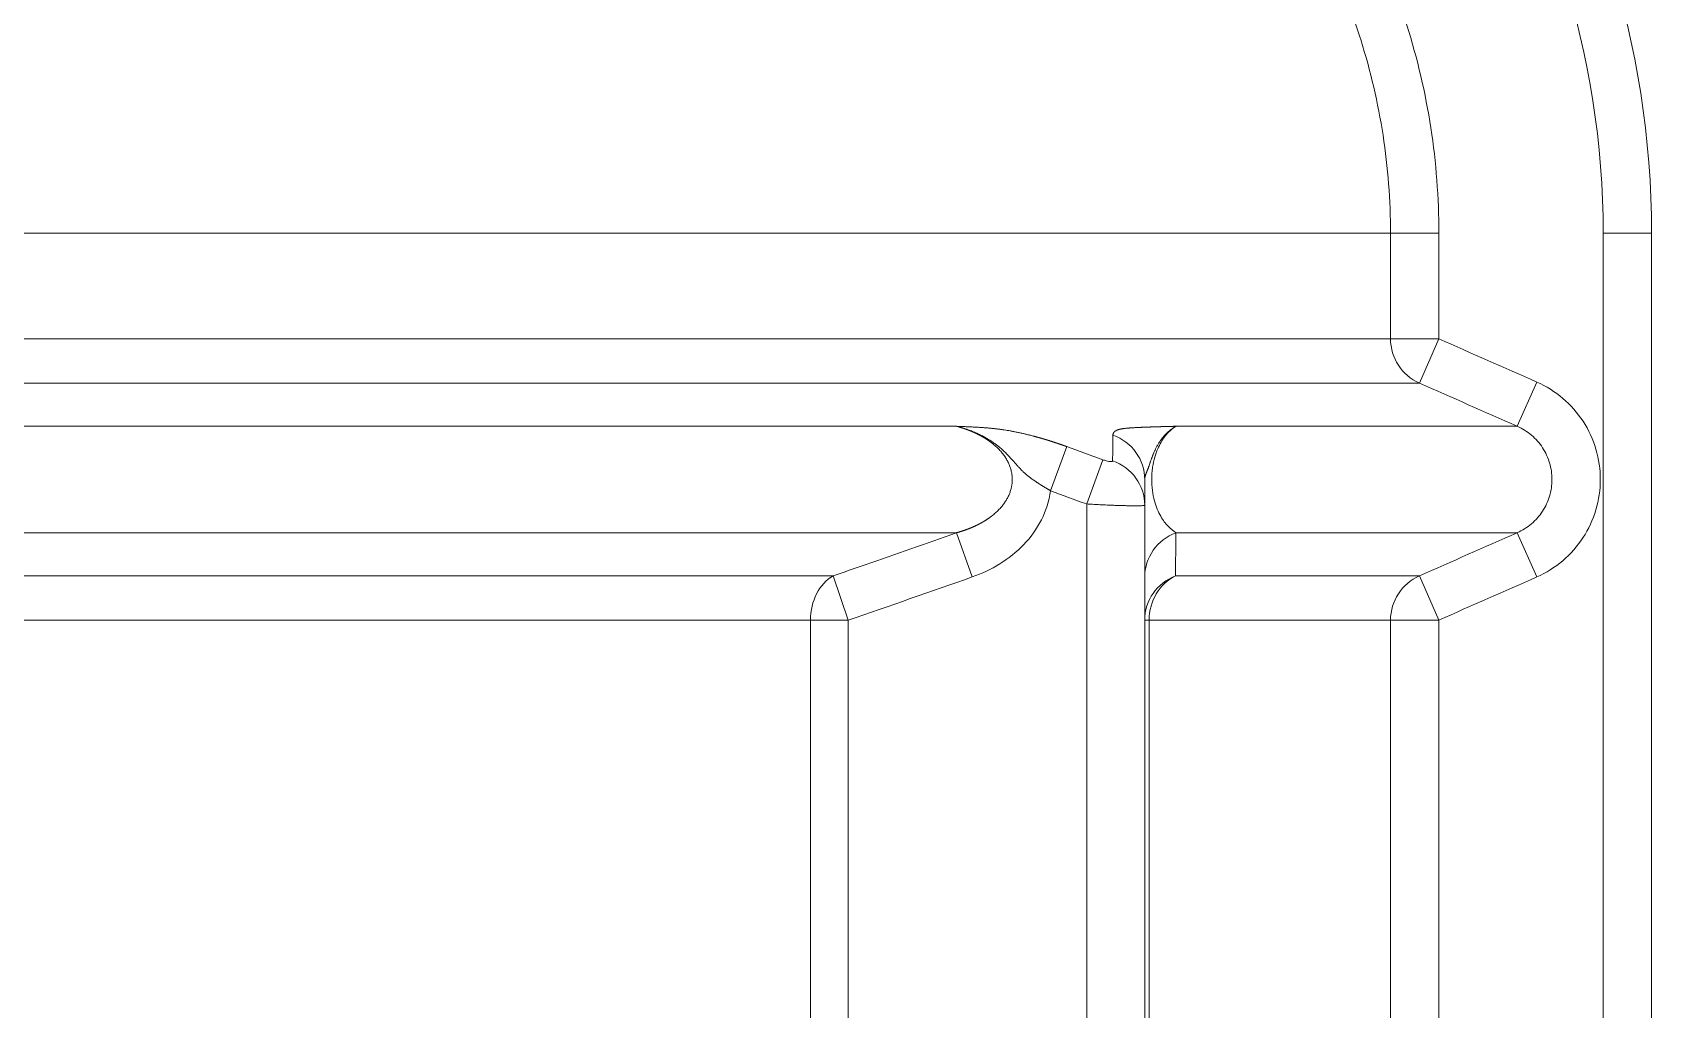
# Model space of a CAD drawing. Header units: millimetres. Extents: x 4664 to 8864, y -38 to 2932.
# Drawn here: x 8094.74 to 8138.44, y 1849.06 to 1875.44 of the extents above; entities that cross this region are included whole.
import ezdxf

# ---------------------------------------------------------------- set-up
doc = ezdxf.new("R2010")
doc.units = ezdxf.units.MM

msp = doc.modelspace()

# ---------------------------------------------------------------- linework, layer by layer
at = {"lineweight": 5}
for p, q in [((8070.508, 1870.016), (8132.702, 1870.016)), ((8131.397, 1867.166), (8131.397, 1870.016)), ((8132.702, 1870.016), (8132.702, 1867.166)), ((8137.138, 1870.016), (8138.444, 1870.016)), ((8137.138, 1707.535), (8137.138, 1870.016)), ((8138.444, 1870.016), (8138.444, 1707.535)), ((8132.702, 1867.166), (8070.508, 1867.166)), ((8132.702, 1867.166), (8132.175, 1865.971)), ((8132.175, 1865.971), (8071.405, 1865.971)), ((8135.343, 1866.001), (8134.816, 1864.806)), ((8067.591, 1864.806), (8119.686, 1864.806)), ((8125.608, 1864.806), (8134.816, 1864.806)), ((8122.657, 1864.258), (8122.223, 1863.064)), ((8123.634, 1863.903), (8123.197, 1862.708)), ((8123.197, 1862.708), (8123.197, 1714.842)), ((8124.764, 1714.873), (8124.764, 1862.677)), ((8064.277, 1861.933), (8119.686, 1861.933)), ((8119.686, 1861.933), (8120.107, 1860.738)), ((8125.608, 1861.933), (8134.816, 1861.933)), ((8135.343, 1860.738), (8134.816, 1861.933)), ((8116.351, 1860.768), (8064.414, 1860.768)), ((8116.351, 1860.768), (8116.763, 1859.573)), ((8125.591, 1860.768), (8132.175, 1860.768)), ((8132.702, 1859.573), (8132.175, 1860.768)), ((8063.143, 1859.573), (8116.763, 1859.573)), ((8115.744, 1848.517), (8115.744, 1859.573)), ((8116.763, 1859.573), (8116.763, 1848.517)), ((8132.702, 1859.573), (8124.764, 1859.573)), ((8124.884, 1859.573), (8124.884, 1848.517)), ((8131.397, 1848.517), (8131.397, 1859.573)), ((8132.702, 1859.573), (8132.702, 1848.517))]:
    msp.add_line(p, q, dxfattribs=at)
for radius in [24.377, 23.071]:
    msp.add_arc((8114.067, 1870.016), radius, 0, 69.9684, dxfattribs=at)
at = {"lineweight": 5, "extrusion": (0, 0, -1)}
for centre, major_axis, ratio, start_param, end_param in [((8132.702, 1867.166), (0, -1.306), 0.998861, 0.415831, 1.570796), ((8123.458, 1863.372), (-1.306, 0), 0.973612, 1.920207, 3.141593), ((8123.458, 1862.677), (-1.306, 0), 0.971, 1.912747, 3.141593), ((8126.07, 1860.738), (-1.306, 0), 0.978111, 0, 1.208972), ((8116.763, 1859.573), (0, 1.306), 0.780444, 4.712389, 5.867354), ((8126.07, 1859.573), (-1.306, 0), 0.98331, 0, 1.19525), ((8126.07, 1859.573), (0, -1.306), 0.907984, 1.570796, 2.725761), ((8132.702, 1859.573), (0, -1.306), 0.998861, 1.570796, 2.725761)]:
    msp.add_ellipse(centre, major_axis=major_axis, ratio=ratio, start_param=start_param, end_param=end_param, dxfattribs=at)
at = {"lineweight": 5}
for points, knots in [([(8120.378, 1887.601), (8121.281, 1887.273), (8122.152, 1886.878), (8123.83, 1885.957), (8124.637, 1885.429), (8126.143, 1884.271), (8126.849, 1883.638), (8128.163, 1882.265), (8128.777, 1881.518), (8129.869, 1879.957), (8130.352, 1879.141), (8130.981, 1877.865), (8131.175, 1877.431), (8131.531, 1876.545), (8131.694, 1876.091), (8132.412, 1873.811), (8132.702, 1871.938), (8132.702, 1870.016)], [0, 0, 0, 0, 0.125, 0.125, 0.25, 0.25, 0.375, 0.375, 0.5, 0.5, 0.625, 0.625, 0.6875, 0.6875, 0.75, 0.75, 1, 1, 1, 1]), ([(8131.397, 1870.016), (8131.397, 1870.91), (8131.329, 1871.792), (8131.06, 1873.534), (8130.861, 1874.394), (8130.459, 1875.667), (8130.308, 1876.089), (8129.977, 1876.913), (8129.797, 1877.317), (8129.211, 1878.504), (8128.762, 1879.263), (8128, 1880.352), (8127.73, 1880.708), (8127.164, 1881.398), (8126.869, 1881.73), (8125.952, 1882.688), (8125.296, 1883.276), (8124.244, 1884.084), (8123.883, 1884.341), (8123.137, 1884.828), (8122.753, 1885.059), (8121.582, 1885.701), (8120.772, 1886.069), (8119.932, 1886.375)], [0, 0, 0, 0, 0.125, 0.125, 0.25, 0.25, 0.3125, 0.3125, 0.375, 0.375, 0.5, 0.5, 0.5625, 0.5625, 0.625, 0.625, 0.75, 0.75, 0.8125, 0.8125, 0.875, 0.875, 1, 1, 1, 1]), ([(8135.343, 1866.001), (8135.855, 1865.775), (8136.29, 1865.405), (8136.896, 1864.474), (8137.06, 1863.92), (8137.059, 1862.818), (8136.894, 1862.26), (8136.441, 1861.567), (8136.256, 1861.357), (8135.833, 1860.998), (8135.599, 1860.851), (8135.343, 1860.738)], [0, 0, 0, 0, 0.25, 0.25, 0.5, 0.5, 0.75, 0.75, 0.875, 0.875, 1, 1, 1, 1]), ([(8119.686, 1864.806), (8119.734, 1864.794), (8119.781, 1864.78), (8119.873, 1864.753), (8119.917, 1864.739), (8120.003, 1864.709), (8120.044, 1864.694), (8120.124, 1864.663), (8120.163, 1864.647), (8120.238, 1864.614), (8120.274, 1864.598), (8120.343, 1864.565), (8120.409, 1864.531), (8120.471, 1864.497), (8120.515, 1864.471), (8120.53, 1864.462), (8120.558, 1864.445), (8120.572, 1864.437), (8120.613, 1864.411), (8120.639, 1864.393), (8120.689, 1864.359), (8120.713, 1864.342), (8120.758, 1864.309), (8120.78, 1864.292), (8120.821, 1864.259), (8120.841, 1864.243), (8120.896, 1864.196), (8120.93, 1864.166), (8120.975, 1864.123), (8120.989, 1864.109), (8121.01, 1864.089), (8121.02, 1864.079), (8121.031, 1864.068), (8121.036, 1864.062), (8121.039, 1864.06), (8121.04, 1864.058), (8121.041, 1864.058), (8121.041, 1864.057), (8121.042, 1864.057), (8121.042, 1864.057), (8121.042, 1864.057), (8121.042, 1864.057), (8121.042, 1864.057), (8121.042, 1864.057), (8121.042, 1864.057), (8121.042, 1864.057), (8121.068, 1864.03), (8121.093, 1864.004), (8121.129, 1863.965), (8121.141, 1863.952), (8121.158, 1863.933), (8121.164, 1863.927), (8121.176, 1863.914), (8121.181, 1863.908), (8121.209, 1863.877), (8121.231, 1863.852), (8121.274, 1863.804), (8121.294, 1863.78), (8121.336, 1863.734), (8121.356, 1863.711), (8121.397, 1863.667), (8121.418, 1863.645), (8121.459, 1863.602), (8121.48, 1863.582), (8121.512, 1863.552), (8121.523, 1863.542), (8121.539, 1863.527), (8121.547, 1863.52), (8121.557, 1863.512), (8121.562, 1863.507), (8121.564, 1863.505), (8121.565, 1863.504), (8121.566, 1863.504), (8121.566, 1863.504), (8121.566, 1863.503), (8121.567, 1863.503), (8121.588, 1863.485), (8121.611, 1863.466), (8121.659, 1863.429), (8121.684, 1863.41), (8121.722, 1863.382), (8121.736, 1863.373), (8121.763, 1863.354), (8121.79, 1863.335), (8121.819, 1863.315), (8121.841, 1863.301), (8121.852, 1863.293), (8121.865, 1863.285), (8121.871, 1863.281), (8121.875, 1863.278), (8121.876, 1863.277), (8121.877, 1863.277), (8121.878, 1863.277), (8121.878, 1863.276), (8121.878, 1863.276), (8121.878, 1863.276), (8121.878, 1863.276), (8121.878, 1863.276), (8121.904, 1863.259), (8121.932, 1863.242), (8121.974, 1863.215), (8121.989, 1863.206), (8122.011, 1863.193), (8122.022, 1863.186), (8122.035, 1863.178), (8122.042, 1863.174), (8122.045, 1863.172), (8122.047, 1863.171), (8122.047, 1863.17), (8122.048, 1863.17), (8122.048, 1863.17), (8122.048, 1863.17), (8122.048, 1863.17), (8122.048, 1863.17), (8122.062, 1863.161), (8122.076, 1863.153), (8122.098, 1863.139), (8122.109, 1863.133), (8122.122, 1863.125), (8122.129, 1863.121), (8122.132, 1863.119), (8122.134, 1863.118), (8122.134, 1863.117), (8122.135, 1863.117), (8122.135, 1863.117), (8122.135, 1863.117), (8122.135, 1863.117), (8122.142, 1863.112), (8122.153, 1863.106), (8122.166, 1863.098), (8122.173, 1863.094), (8122.176, 1863.092), (8122.177, 1863.091), (8122.178, 1863.091), (8122.179, 1863.091), (8122.179, 1863.09), (8122.179, 1863.09), (8122.183, 1863.088), (8122.188, 1863.085), (8122.194, 1863.081), (8122.198, 1863.079), (8122.199, 1863.078), (8122.2, 1863.077), (8122.201, 1863.077), (8122.201, 1863.077), (8122.201, 1863.077), (8122.201, 1863.077), (8122.201, 1863.077), (8122.201, 1863.077), (8122.201, 1863.077), (8122.201, 1863.077), (8122.208, 1863.072), (8122.214, 1863.069), (8122.22, 1863.065), (8122.222, 1863.064), (8122.222, 1863.064)], [0, 0, 0, 0, 0.031265, 0.031265, 0.062529, 0.062529, 0.093794, 0.093794, 0.125058, 0.125058, 0.156323, 0.156323, 0.187587, 0.218852, 0.218852, 0.234484, 0.234484, 0.250116, 0.250116, 0.281381, 0.281381, 0.312645, 0.312645, 0.34391, 0.34391, 0.375174, 0.375174, 0.437703, 0.437703, 0.468968, 0.468968, 0.4846, 0.492416, 0.496324, 0.498278, 0.499256, 0.499744, 0.499988, 0.50011, 0.500171, 0.500202, 0.500217, 0.500225, 0.500229, 0.500229, 0.500233, 0.500233, 0.531497, 0.531497, 0.547129, 0.547129, 0.554945, 0.554945, 0.562762, 0.562762, 0.594026, 0.594026, 0.625291, 0.625291, 0.656555, 0.656555, 0.68782, 0.68782, 0.719084, 0.719084, 0.734717, 0.734717, 0.742533, 0.746441, 0.748395, 0.749372, 0.74986, 0.750105, 0.750227, 0.750227, 0.750349, 0.750349, 0.781613, 0.781613, 0.812878, 0.812878, 0.82851, 0.82851, 0.844142, 0.859775, 0.859775, 0.867591, 0.871499, 0.873453, 0.87443, 0.874918, 0.875163, 0.875285, 0.875346, 0.875376, 0.875392, 0.875392, 0.875407, 0.875407, 0.906671, 0.906671, 0.922304, 0.922304, 0.93012, 0.934028, 0.935982, 0.936959, 0.937447, 0.937692, 0.937814, 0.937875, 0.937905, 0.937905, 0.937936, 0.937936, 0.953568, 0.953568, 0.961384, 0.965292, 0.967246, 0.968223, 0.968712, 0.968956, 0.969078, 0.969139, 0.969139, 0.969201, 0.969201, 0.977017, 0.980925, 0.982879, 0.983856, 0.984344, 0.984589, 0.984711, 0.984711, 0.984833, 0.984833, 0.988741, 0.990695, 0.991672, 0.99216, 0.992405, 0.992527, 0.992588, 0.992618, 0.992634, 0.992641, 0.992645, 0.992645, 0.992649, 0.992649, 0.996557, 0.996557, 1, 1, 1, 1]), ([(8122.657, 1864.258), (8122.655, 1864.259), (8122.65, 1864.261), (8122.642, 1864.264), (8122.635, 1864.266), (8122.627, 1864.269), (8122.62, 1864.272), (8122.612, 1864.274), (8122.605, 1864.277), (8122.597, 1864.28), (8122.589, 1864.283), (8122.582, 1864.285), (8122.574, 1864.288), (8122.567, 1864.291), (8122.559, 1864.293), (8122.552, 1864.296), (8122.544, 1864.299), (8122.537, 1864.301), (8122.529, 1864.304), (8122.522, 1864.306), (8122.514, 1864.309), (8122.507, 1864.312), (8122.499, 1864.314), (8122.492, 1864.317), (8122.484, 1864.319), (8122.477, 1864.322), (8122.469, 1864.325), (8122.462, 1864.327), (8122.454, 1864.33), (8122.447, 1864.332), (8122.439, 1864.335), (8122.432, 1864.337), (8122.424, 1864.34), (8122.417, 1864.342), (8122.409, 1864.345), (8122.402, 1864.348), (8122.394, 1864.35), (8122.387, 1864.353), (8122.379, 1864.355), (8122.372, 1864.358), (8122.364, 1864.36), (8122.357, 1864.362), (8122.349, 1864.365), (8122.342, 1864.367), (8122.334, 1864.37), (8122.327, 1864.372), (8122.32, 1864.375), (8122.312, 1864.377), (8122.305, 1864.38), (8122.297, 1864.382), (8122.29, 1864.384), (8122.282, 1864.387), (8122.275, 1864.389), (8122.267, 1864.392), (8122.26, 1864.394), (8122.252, 1864.396), (8122.245, 1864.399), (8122.238, 1864.401), (8122.23, 1864.404), (8122.223, 1864.406), (8122.215, 1864.408), (8122.208, 1864.411), (8122.2, 1864.413), (8122.193, 1864.415), (8122.186, 1864.418), (8122.178, 1864.42), (8122.171, 1864.422), (8122.163, 1864.425), (8122.156, 1864.427), (8122.149, 1864.429), (8122.141, 1864.431), (8122.134, 1864.434), (8122.126, 1864.436), (8122.119, 1864.438), (8122.112, 1864.441), (8122.104, 1864.443), (8122.097, 1864.445), (8122.089, 1864.447), (8122.082, 1864.45), (8122.075, 1864.452), (8122.067, 1864.454), (8122.06, 1864.456), (8122.052, 1864.458), (8122.045, 1864.461), (8122.038, 1864.463), (8122.03, 1864.465), (8122.023, 1864.467), (8122.016, 1864.469), (8122.008, 1864.471), (8122.001, 1864.474), (8121.993, 1864.476), (8121.986, 1864.478), (8121.979, 1864.48), (8121.971, 1864.482), (8121.964, 1864.484), (8121.957, 1864.486), (8121.949, 1864.489), (8121.942, 1864.491), (8121.935, 1864.493), (8121.927, 1864.495), (8121.92, 1864.497), (8121.912, 1864.499), (8121.905, 1864.501), (8121.898, 1864.503), (8121.89, 1864.505), (8121.883, 1864.507), (8121.876, 1864.509), (8121.868, 1864.511), (8121.861, 1864.513), (8121.854, 1864.515), (8121.846, 1864.517), (8121.839, 1864.519), (8121.832, 1864.521), (8121.824, 1864.523), (8121.817, 1864.525), (8121.81, 1864.527), (8121.803, 1864.529), (8121.795, 1864.531), (8121.788, 1864.533), (8121.781, 1864.535), (8121.744, 1864.545), (8121.679, 1864.562), (8121.586, 1864.585), (8121.494, 1864.607), (8121.404, 1864.628), (8121.315, 1864.647), (8121.227, 1864.664), (8121.14, 1864.681), (8121.054, 1864.695), (8120.985, 1864.707), (8120.932, 1864.714), (8120.894, 1864.72), (8120.856, 1864.725), (8120.817, 1864.73), (8120.779, 1864.735), (8120.74, 1864.739), (8120.7, 1864.744), (8120.661, 1864.748), (8120.623, 1864.752), (8120.586, 1864.755), (8120.549, 1864.758), (8120.511, 1864.762), (8120.472, 1864.765), (8120.431, 1864.768), (8120.389, 1864.771), (8120.346, 1864.773), (8120.303, 1864.776), (8120.26, 1864.779), (8120.218, 1864.781), (8120.175, 1864.784), (8120.131, 1864.786), (8120.086, 1864.788), (8120.039, 1864.791), (8119.991, 1864.793), (8119.94, 1864.795), (8119.885, 1864.798), (8119.824, 1864.8), (8119.757, 1864.803), (8119.71, 1864.805), (8119.686, 1864.806)], [0, 0, 0, 0, 0.002128, 0.004256, 0.006382, 0.008507, 0.010631, 0.012754, 0.014876, 0.016997, 0.019117, 0.021236, 0.023355, 0.025472, 0.027588, 0.029703, 0.031818, 0.033932, 0.036045, 0.038157, 0.040268, 0.042378, 0.044488, 0.046597, 0.048705, 0.050813, 0.05292, 0.055026, 0.057131, 0.059236, 0.061341, 0.063445, 0.065548, 0.06765, 0.069753, 0.071854, 0.073955, 0.076056, 0.078156, 0.080256, 0.082356, 0.084455, 0.086553, 0.088651, 0.090749, 0.092847, 0.094944, 0.097041, 0.099138, 0.101235, 0.103331, 0.105427, 0.107523, 0.109619, 0.111715, 0.113811, 0.115906, 0.118001, 0.120097, 0.122192, 0.124287, 0.126383, 0.128478, 0.130573, 0.132669, 0.134764, 0.13686, 0.138956, 0.141051, 0.143147, 0.145243, 0.14734, 0.149436, 0.151533, 0.15363, 0.155728, 0.157825, 0.159923, 0.162021, 0.16412, 0.166219, 0.168318, 0.170418, 0.172518, 0.174619, 0.17672, 0.178821, 0.180923, 0.183026, 0.185129, 0.187233, 0.189337, 0.191442, 0.193548, 0.195654, 0.19776, 0.199868, 0.201976, 0.204085, 0.206195, 0.208305, 0.210416, 0.212528, 0.214641, 0.216754, 0.218869, 0.220984, 0.2231, 0.225217, 0.227335, 0.229454, 0.231574, 0.233695, 0.235817, 0.237939, 0.240063, 0.242188, 0.244314, 0.246442, 0.24857, 0.250699, 0.278252, 0.305781, 0.333331, 0.360942, 0.388659, 0.416522, 0.444573, 0.472853, 0.501401, 0.514335, 0.527499, 0.540896, 0.55453, 0.568404, 0.58252, 0.596882, 0.611492, 0.626352, 0.63965, 0.653592, 0.668177, 0.683409, 0.699286, 0.715811, 0.732984, 0.750805, 0.767112, 0.783913, 0.80121, 0.819002, 0.837289, 0.856072, 0.87535, 0.895652, 0.918268, 0.943199, 0.970443, 1, 1, 1, 1]), ([(8119.686, 1864.806), (8119.689, 1864.805), (8119.695, 1864.804), (8119.703, 1864.801), (8119.712, 1864.799), (8119.72, 1864.797), (8119.729, 1864.794), (8119.737, 1864.792), (8119.746, 1864.789), (8119.754, 1864.787), (8119.763, 1864.784), (8119.771, 1864.782), (8119.779, 1864.779), (8119.788, 1864.777), (8119.796, 1864.774), (8119.804, 1864.772), (8119.813, 1864.769), (8119.821, 1864.767), (8119.829, 1864.764), (8119.837, 1864.761), (8119.845, 1864.759), (8119.854, 1864.756), (8119.862, 1864.753), (8119.87, 1864.751), (8119.878, 1864.748), (8119.886, 1864.745), (8119.894, 1864.743), (8119.902, 1864.74), (8119.91, 1864.737), (8119.918, 1864.734), (8119.926, 1864.731), (8119.934, 1864.729), (8119.941, 1864.726), (8119.949, 1864.723), (8119.957, 1864.72), (8119.965, 1864.717), (8119.973, 1864.714), (8119.98, 1864.712), (8119.988, 1864.709), (8119.996, 1864.706), (8120.003, 1864.703), (8120.011, 1864.7), (8120.019, 1864.697), (8120.026, 1864.694), (8120.034, 1864.691), (8120.041, 1864.688), (8120.049, 1864.685), (8120.056, 1864.682), (8120.064, 1864.679), (8120.071, 1864.676), (8120.078, 1864.673), (8120.086, 1864.67), (8120.093, 1864.667), (8120.1, 1864.663), (8120.108, 1864.66), (8120.115, 1864.657), (8120.122, 1864.654), (8120.129, 1864.651), (8120.137, 1864.648), (8120.144, 1864.645), (8120.151, 1864.641), (8120.158, 1864.638), (8120.165, 1864.635), (8120.172, 1864.632), (8120.179, 1864.628), (8120.186, 1864.625), (8120.193, 1864.622), (8120.2, 1864.619), (8120.207, 1864.615), (8120.214, 1864.612), (8120.221, 1864.609), (8120.228, 1864.606), (8120.234, 1864.602), (8120.241, 1864.599), (8120.248, 1864.596), (8120.255, 1864.592), (8120.261, 1864.589), (8120.268, 1864.585), (8120.275, 1864.582), (8120.281, 1864.579), (8120.288, 1864.575), (8120.294, 1864.572), (8120.301, 1864.568), (8120.308, 1864.565), (8120.314, 1864.561), (8120.321, 1864.558), (8120.327, 1864.555), (8120.333, 1864.551), (8120.34, 1864.548), (8120.346, 1864.544), (8120.352, 1864.541), (8120.359, 1864.537), (8120.365, 1864.533), (8120.371, 1864.53), (8120.378, 1864.526), (8120.384, 1864.523), (8120.39, 1864.519), (8120.396, 1864.516), (8120.402, 1864.512), (8120.408, 1864.509), (8120.414, 1864.505), (8120.42, 1864.501), (8120.426, 1864.498), (8120.432, 1864.494), (8120.438, 1864.49), (8120.444, 1864.487), (8120.45, 1864.483), (8120.456, 1864.48), (8120.462, 1864.476), (8120.468, 1864.472), (8120.474, 1864.469), (8120.479, 1864.465), (8120.485, 1864.461), (8120.491, 1864.457), (8120.497, 1864.454), (8120.502, 1864.45), (8120.508, 1864.446), (8120.514, 1864.443), (8120.519, 1864.439), (8120.525, 1864.435), (8120.53, 1864.431), (8120.536, 1864.428), (8120.541, 1864.424), (8120.547, 1864.42), (8120.552, 1864.416), (8120.558, 1864.412), (8120.563, 1864.409), (8120.568, 1864.405), (8120.574, 1864.401), (8120.579, 1864.397), (8120.584, 1864.393), (8120.59, 1864.39), (8120.595, 1864.386), (8120.6, 1864.382), (8120.605, 1864.378), (8120.61, 1864.374), (8120.615, 1864.37), (8120.621, 1864.367), (8120.626, 1864.363), (8120.631, 1864.359), (8120.636, 1864.355), (8120.641, 1864.351), (8120.646, 1864.347), (8120.651, 1864.343), (8120.655, 1864.339), (8120.66, 1864.335), (8120.665, 1864.332), (8120.702, 1864.302), (8120.768, 1864.244), (8120.856, 1864.155), (8120.935, 1864.063), (8121.002, 1863.968), (8121.06, 1863.871), (8121.107, 1863.772), (8121.144, 1863.672), (8121.17, 1863.572), (8121.185, 1863.471), (8121.19, 1863.373), (8121.186, 1863.278), (8121.173, 1863.186), (8121.151, 1863.094), (8121.121, 1863.003), (8121.082, 1862.912), (8121.034, 1862.823), (8120.978, 1862.736), (8120.913, 1862.65), (8120.839, 1862.566), (8120.757, 1862.486), (8120.695, 1862.432), (8120.658, 1862.402), (8120.649, 1862.394), (8120.639, 1862.387), (8120.629, 1862.379), (8120.619, 1862.372), (8120.61, 1862.364), (8120.599, 1862.357), (8120.589, 1862.35), (8120.579, 1862.342), (8120.569, 1862.335), (8120.558, 1862.327), (8120.548, 1862.32), (8120.537, 1862.313), (8120.527, 1862.305), (8120.516, 1862.298), (8120.505, 1862.291), (8120.494, 1862.284), (8120.483, 1862.277), (8120.472, 1862.269), (8120.46, 1862.262), (8120.449, 1862.255), (8120.437, 1862.248), (8120.426, 1862.241), (8120.414, 1862.234), (8120.402, 1862.227), (8120.39, 1862.22), (8120.378, 1862.213), (8120.366, 1862.206), (8120.354, 1862.2), (8120.342, 1862.193), (8120.329, 1862.186), (8120.317, 1862.179), (8120.304, 1862.173), (8120.291, 1862.166), (8120.279, 1862.159), (8120.266, 1862.153), (8120.253, 1862.146), (8120.24, 1862.14), (8120.226, 1862.133), (8120.213, 1862.127), (8120.2, 1862.12), (8120.186, 1862.114), (8120.173, 1862.108), (8120.159, 1862.102), (8120.145, 1862.095), (8120.131, 1862.089), (8120.117, 1862.083), (8120.103, 1862.077), (8120.089, 1862.071), (8120.075, 1862.065), (8120.06, 1862.059), (8120.046, 1862.053), (8120.031, 1862.047), (8120.017, 1862.042), (8120.002, 1862.036), (8119.987, 1862.03), (8119.972, 1862.025), (8119.957, 1862.019), (8119.942, 1862.014), (8119.926, 1862.008), (8119.911, 1862.003), (8119.896, 1861.997), (8119.88, 1861.992), (8119.864, 1861.987), (8119.849, 1861.982), (8119.833, 1861.976), (8119.817, 1861.971), (8119.801, 1861.966), (8119.785, 1861.961), (8119.769, 1861.957), (8119.752, 1861.952), (8119.736, 1861.947), (8119.719, 1861.942), (8119.703, 1861.938), (8119.692, 1861.935), (8119.686, 1861.933)], [0, 0, 0, 0, 0.002039, 0.004073, 0.006102, 0.008127, 0.010147, 0.012163, 0.014174, 0.016181, 0.018183, 0.020181, 0.022174, 0.024162, 0.026146, 0.028125, 0.0301, 0.03207, 0.034036, 0.035997, 0.037953, 0.039905, 0.041852, 0.043795, 0.045734, 0.047667, 0.049596, 0.051521, 0.053441, 0.055357, 0.057268, 0.059174, 0.061076, 0.062974, 0.064867, 0.066755, 0.068639, 0.070518, 0.072393, 0.074263, 0.076129, 0.07799, 0.079847, 0.081699, 0.083547, 0.08539, 0.087229, 0.089063, 0.090893, 0.092718, 0.094539, 0.096355, 0.098167, 0.099974, 0.101777, 0.103575, 0.105369, 0.107158, 0.108943, 0.110723, 0.112499, 0.11427, 0.116037, 0.1178, 0.119558, 0.121311, 0.12306, 0.124805, 0.126545, 0.128281, 0.130012, 0.131739, 0.133461, 0.135179, 0.136892, 0.138601, 0.140306, 0.142006, 0.143702, 0.145393, 0.14708, 0.148763, 0.150441, 0.152114, 0.153784, 0.155449, 0.157109, 0.158765, 0.160417, 0.162064, 0.163707, 0.165346, 0.16698, 0.168609, 0.170235, 0.171856, 0.173472, 0.175085, 0.176693, 0.178296, 0.179895, 0.18149, 0.183081, 0.184667, 0.186249, 0.187826, 0.189399, 0.190968, 0.192533, 0.194093, 0.195649, 0.197201, 0.198748, 0.200291, 0.20183, 0.203364, 0.204894, 0.20642, 0.207942, 0.209459, 0.210972, 0.212481, 0.213985, 0.215486, 0.216982, 0.218473, 0.219961, 0.221444, 0.222923, 0.224398, 0.225869, 0.227335, 0.228797, 0.230255, 0.231709, 0.233159, 0.234604, 0.236045, 0.237482, 0.238915, 0.240344, 0.241769, 0.243189, 0.244605, 0.246018, 0.247426, 0.248829, 0.250229, 0.279528, 0.307612, 0.334557, 0.360447, 0.385382, 0.40947, 0.432837, 0.455616, 0.477954, 0.500009, 0.520088, 0.540394, 0.561045, 0.582154, 0.603826, 0.626159, 0.64924, 0.673149, 0.697957, 0.723726, 0.750512, 0.753234, 0.755971, 0.758723, 0.761492, 0.764276, 0.767076, 0.769891, 0.772722, 0.77557, 0.778433, 0.781312, 0.784207, 0.787118, 0.790045, 0.792989, 0.795948, 0.798924, 0.801915, 0.804923, 0.807948, 0.810988, 0.814045, 0.817118, 0.820208, 0.823313, 0.826436, 0.829575, 0.83273, 0.835902, 0.83909, 0.842295, 0.845516, 0.848754, 0.852009, 0.85528, 0.858568, 0.861873, 0.865195, 0.868533, 0.871888, 0.875259, 0.878648, 0.882053, 0.885475, 0.888914, 0.89237, 0.895843, 0.899333, 0.902839, 0.906363, 0.909904, 0.913461, 0.917036, 0.920627, 0.924236, 0.927861, 0.931504, 0.935163, 0.93884, 0.942534, 0.946245, 0.949973, 0.953718, 0.95748, 0.96126, 0.965056, 0.96887, 0.972701, 0.976549, 0.980415, 0.984297, 0.988197, 0.992114, 0.996048, 1, 1, 1, 1]), ([(8125.608, 1864.806), (8125.601, 1864.806), (8125.588, 1864.806), (8125.567, 1864.805), (8125.547, 1864.805), (8125.527, 1864.804), (8125.508, 1864.804), (8125.488, 1864.803), (8125.468, 1864.803), (8125.449, 1864.802), (8125.43, 1864.802), (8125.411, 1864.801), (8125.392, 1864.801), (8125.373, 1864.8), (8125.354, 1864.8), (8125.336, 1864.799), (8125.318, 1864.799), (8125.3, 1864.798), (8125.282, 1864.798), (8125.264, 1864.797), (8125.246, 1864.797), (8125.228, 1864.796), (8125.211, 1864.796), (8125.194, 1864.795), (8125.177, 1864.795), (8125.16, 1864.794), (8125.143, 1864.794), (8125.126, 1864.793), (8125.11, 1864.793), (8125.093, 1864.792), (8125.077, 1864.792), (8125.061, 1864.791), (8125.045, 1864.791), (8125.03, 1864.79), (8125.014, 1864.79), (8124.999, 1864.789), (8124.984, 1864.789), (8124.968, 1864.788), (8124.954, 1864.788), (8124.939, 1864.787), (8124.924, 1864.787), (8124.91, 1864.786), (8124.896, 1864.786), (8124.881, 1864.785), (8124.867, 1864.785), (8124.854, 1864.784), (8124.84, 1864.784), (8124.827, 1864.783), (8124.813, 1864.783), (8124.8, 1864.783), (8124.787, 1864.782), (8124.774, 1864.782), (8124.762, 1864.781), (8124.749, 1864.781), (8124.737, 1864.78), (8124.725, 1864.78), (8124.713, 1864.779), (8124.701, 1864.779), (8124.689, 1864.778), (8124.678, 1864.778), (8124.667, 1864.777), (8124.656, 1864.777), (8124.645, 1864.776), (8124.634, 1864.776), (8124.623, 1864.775), (8124.613, 1864.775), (8124.602, 1864.775), (8124.583, 1864.774), (8124.555, 1864.772), (8124.518, 1864.77), (8124.483, 1864.768), (8124.449, 1864.766), (8124.417, 1864.764), (8124.386, 1864.762), (8124.356, 1864.76), (8124.328, 1864.758), (8124.3, 1864.756), (8124.275, 1864.753), (8124.25, 1864.751), (8124.227, 1864.748), (8124.205, 1864.746), (8124.185, 1864.743), (8124.166, 1864.74), (8124.148, 1864.737), (8124.132, 1864.735), (8124.12, 1864.732), (8124.111, 1864.73), (8124.106, 1864.729), (8124.101, 1864.728), (8124.095, 1864.727), (8124.09, 1864.726), (8124.085, 1864.724), (8124.08, 1864.723), (8124.075, 1864.721), (8124.07, 1864.72), (8124.065, 1864.719), (8124.06, 1864.717), (8124.055, 1864.716), (8124.051, 1864.714), (8124.046, 1864.713), (8124.041, 1864.711), (8124.037, 1864.71), (8124.033, 1864.708), (8124.028, 1864.706), (8124.024, 1864.705), (8124.02, 1864.703), (8124.016, 1864.701), (8124.012, 1864.699), (8124.008, 1864.698), (8124.004, 1864.696), (8124, 1864.694), (8123.996, 1864.692), (8123.993, 1864.69), (8123.989, 1864.688), (8123.986, 1864.686), (8123.982, 1864.684), (8123.979, 1864.682), (8123.976, 1864.68), (8123.973, 1864.678), (8123.969, 1864.676), (8123.966, 1864.674), (8123.963, 1864.672), (8123.961, 1864.67), (8123.958, 1864.667), (8123.955, 1864.665), (8123.952, 1864.663), (8123.95, 1864.661), (8123.947, 1864.658), (8123.945, 1864.656), (8123.942, 1864.654), (8123.94, 1864.651), (8123.938, 1864.649), (8123.936, 1864.646), (8123.934, 1864.644), (8123.932, 1864.641), (8123.93, 1864.639), (8123.928, 1864.636), (8123.926, 1864.634), (8123.924, 1864.631), (8123.923, 1864.628), (8123.921, 1864.626), (8123.92, 1864.623), (8123.918, 1864.62), (8123.917, 1864.617), (8123.916, 1864.615), (8123.914, 1864.612), (8123.913, 1864.609), (8123.912, 1864.606), (8123.911, 1864.603), (8123.91, 1864.6), (8123.909, 1864.597), (8123.909, 1864.594), (8123.908, 1864.591), (8123.907, 1864.588), (8123.907, 1864.585), (8123.906, 1864.582), (8123.906, 1864.579), (8123.906, 1864.576), (8123.906, 1864.573), (8123.905, 1864.569), (8123.905, 1864.567), (8123.905, 1864.566)], [0, 0, 0, 0, 0.010141, 0.020203, 0.030186, 0.040089, 0.049913, 0.059658, 0.069324, 0.078911, 0.088418, 0.097846, 0.107195, 0.116464, 0.125655, 0.134766, 0.143797, 0.15275, 0.161623, 0.170417, 0.179132, 0.187768, 0.196324, 0.204801, 0.213199, 0.221517, 0.229756, 0.237916, 0.245997, 0.253998, 0.26192, 0.269763, 0.277527, 0.285211, 0.292816, 0.300341, 0.307788, 0.315155, 0.322443, 0.329651, 0.33678, 0.34383, 0.350801, 0.357692, 0.364504, 0.371237, 0.377891, 0.384465, 0.390959, 0.397375, 0.403711, 0.409968, 0.416146, 0.422244, 0.428263, 0.434203, 0.440063, 0.445844, 0.451546, 0.457168, 0.462711, 0.468175, 0.47356, 0.478865, 0.484091, 0.489237, 0.494304, 0.499292, 0.517905, 0.535958, 0.553451, 0.570386, 0.586761, 0.602578, 0.617837, 0.632538, 0.646682, 0.660268, 0.673299, 0.685774, 0.697694, 0.709059, 0.719872, 0.730133, 0.739844, 0.749006, 0.752515, 0.756017, 0.759512, 0.763001, 0.766484, 0.76996, 0.77343, 0.776893, 0.780351, 0.783802, 0.787248, 0.790688, 0.794122, 0.797551, 0.800974, 0.804391, 0.807803, 0.81121, 0.814612, 0.818009, 0.821401, 0.824788, 0.82817, 0.831547, 0.83492, 0.838289, 0.841653, 0.845013, 0.848368, 0.85172, 0.855067, 0.858411, 0.861751, 0.865087, 0.86842, 0.871749, 0.875075, 0.878398, 0.881718, 0.885034, 0.888348, 0.891658, 0.894966, 0.898271, 0.901574, 0.904874, 0.908172, 0.911468, 0.914762, 0.918053, 0.921343, 0.924631, 0.927917, 0.931202, 0.934485, 0.937767, 0.941047, 0.944327, 0.947605, 0.950882, 0.954159, 0.957435, 0.96071, 0.963984, 0.967258, 0.970532, 0.973806, 0.977079, 0.980353, 0.983626, 0.9869, 0.990174, 0.993449, 0.996724, 1, 1, 1, 1]), ([(8124.764, 1863.372), (8124.764, 1863.372), (8124.764, 1863.374), (8124.764, 1863.377), (8124.764, 1863.379), (8124.764, 1863.382), (8124.764, 1863.384), (8124.765, 1863.387), (8124.765, 1863.389), (8124.765, 1863.391), (8124.765, 1863.394), (8124.765, 1863.396), (8124.765, 1863.399), (8124.766, 1863.401), (8124.766, 1863.404), (8124.766, 1863.406), (8124.766, 1863.409), (8124.767, 1863.411), (8124.767, 1863.413), (8124.767, 1863.416), (8124.768, 1863.418), (8124.768, 1863.421), (8124.769, 1863.423), (8124.769, 1863.425), (8124.769, 1863.428), (8124.77, 1863.43), (8124.77, 1863.432), (8124.771, 1863.435), (8124.771, 1863.437), (8124.772, 1863.44), (8124.772, 1863.442), (8124.773, 1863.444), (8124.773, 1863.447), (8124.774, 1863.449), (8124.774, 1863.451), (8124.775, 1863.454), (8124.776, 1863.456), (8124.776, 1863.458), (8124.777, 1863.46), (8124.777, 1863.463), (8124.778, 1863.465), (8124.779, 1863.467), (8124.779, 1863.47), (8124.78, 1863.472), (8124.781, 1863.474), (8124.781, 1863.476), (8124.782, 1863.479), (8124.783, 1863.481), (8124.783, 1863.483), (8124.784, 1863.485), (8124.785, 1863.488), (8124.786, 1863.49), (8124.786, 1863.492), (8124.787, 1863.494), (8124.788, 1863.497), (8124.789, 1863.499), (8124.789, 1863.501), (8124.79, 1863.503), (8124.791, 1863.505), (8124.792, 1863.508), (8124.792, 1863.51), (8124.793, 1863.512), (8124.794, 1863.514), (8124.795, 1863.516), (8124.796, 1863.519), (8124.796, 1863.521), (8124.797, 1863.523), (8124.798, 1863.525), (8124.799, 1863.527), (8124.8, 1863.529), (8124.801, 1863.532), (8124.802, 1863.534), (8124.802, 1863.536), (8124.803, 1863.538), (8124.804, 1863.54), (8124.805, 1863.542), (8124.806, 1863.545), (8124.807, 1863.547), (8124.808, 1863.549), (8124.808, 1863.551), (8124.809, 1863.553), (8124.81, 1863.555), (8124.811, 1863.557), (8124.812, 1863.56), (8124.813, 1863.562), (8124.814, 1863.564), (8124.815, 1863.566), (8124.815, 1863.568), (8124.816, 1863.57), (8124.817, 1863.572), (8124.818, 1863.575), (8124.819, 1863.577), (8124.82, 1863.579), (8124.821, 1863.581), (8124.822, 1863.583), (8124.822, 1863.585), (8124.823, 1863.587), (8124.824, 1863.589), (8124.825, 1863.591), (8124.826, 1863.594), (8124.827, 1863.596), (8124.828, 1863.598), (8124.829, 1863.6), (8124.829, 1863.602), (8124.83, 1863.604), (8124.831, 1863.606), (8124.832, 1863.608), (8124.833, 1863.611), (8124.836, 1863.618), (8124.841, 1863.63), (8124.848, 1863.648), (8124.855, 1863.667), (8124.862, 1863.687), (8124.87, 1863.708), (8124.877, 1863.729), (8124.885, 1863.751), (8124.893, 1863.774), (8124.901, 1863.798), (8124.91, 1863.822), (8124.918, 1863.846), (8124.927, 1863.872), (8124.936, 1863.897), (8124.945, 1863.923), (8124.955, 1863.95), (8124.965, 1863.977), (8124.975, 1864.006), (8124.987, 1864.036), (8124.999, 1864.067), (8125.012, 1864.099), (8125.027, 1864.132), (8125.042, 1864.166), (8125.059, 1864.2), (8125.077, 1864.235), (8125.095, 1864.27), (8125.115, 1864.306), (8125.136, 1864.341), (8125.152, 1864.366), (8125.162, 1864.38), (8125.165, 1864.385), (8125.168, 1864.39), (8125.171, 1864.395), (8125.175, 1864.4), (8125.178, 1864.406), (8125.182, 1864.411), (8125.185, 1864.416), (8125.189, 1864.421), (8125.193, 1864.426), (8125.196, 1864.431), (8125.2, 1864.437), (8125.204, 1864.442), (8125.208, 1864.447), (8125.211, 1864.452), (8125.215, 1864.458), (8125.219, 1864.463), (8125.223, 1864.468), (8125.227, 1864.474), (8125.232, 1864.479), (8125.236, 1864.484), (8125.24, 1864.49), (8125.244, 1864.495), (8125.249, 1864.501), (8125.253, 1864.506), (8125.257, 1864.511), (8125.262, 1864.517), (8125.266, 1864.522), (8125.271, 1864.528), (8125.276, 1864.533), (8125.28, 1864.538), (8125.285, 1864.544), (8125.29, 1864.549), (8125.295, 1864.555), (8125.299, 1864.56), (8125.304, 1864.565), (8125.309, 1864.571), (8125.314, 1864.576), (8125.319, 1864.582), (8125.324, 1864.587), (8125.33, 1864.592), (8125.335, 1864.598), (8125.34, 1864.603), (8125.345, 1864.608), (8125.351, 1864.614), (8125.356, 1864.619), (8125.362, 1864.624), (8125.367, 1864.629), (8125.373, 1864.635), (8125.378, 1864.64), (8125.384, 1864.645), (8125.39, 1864.65), (8125.396, 1864.655), (8125.401, 1864.661), (8125.407, 1864.666), (8125.413, 1864.671), (8125.419, 1864.676), (8125.425, 1864.681), (8125.431, 1864.686), (8125.437, 1864.691), (8125.444, 1864.696), (8125.45, 1864.701), (8125.456, 1864.706), (8125.462, 1864.711), (8125.469, 1864.716), (8125.475, 1864.721), (8125.482, 1864.725), (8125.488, 1864.73), (8125.495, 1864.735), (8125.502, 1864.74), (8125.508, 1864.744), (8125.515, 1864.749), (8125.522, 1864.754), (8125.529, 1864.758), (8125.536, 1864.763), (8125.543, 1864.767), (8125.55, 1864.772), (8125.557, 1864.776), (8125.564, 1864.781), (8125.571, 1864.785), (8125.578, 1864.789), (8125.586, 1864.794), (8125.593, 1864.798), (8125.6, 1864.802), (8125.605, 1864.805), (8125.608, 1864.806)], [0, 0, 0, 0, 0.001439, 0.002873, 0.004301, 0.005724, 0.007142, 0.008555, 0.009962, 0.011364, 0.012761, 0.014153, 0.015539, 0.016921, 0.018296, 0.019667, 0.021033, 0.022393, 0.023748, 0.025098, 0.026443, 0.027782, 0.029117, 0.030446, 0.03177, 0.033088, 0.034402, 0.03571, 0.037013, 0.038311, 0.039604, 0.040891, 0.042174, 0.043451, 0.044723, 0.04599, 0.047251, 0.048508, 0.049759, 0.051006, 0.052247, 0.053483, 0.054713, 0.055939, 0.05716, 0.058375, 0.059586, 0.060791, 0.061992, 0.063187, 0.064377, 0.065562, 0.066743, 0.067918, 0.069088, 0.070253, 0.071414, 0.072569, 0.07372, 0.074865, 0.076006, 0.077142, 0.078273, 0.079399, 0.08052, 0.081637, 0.082748, 0.083855, 0.084958, 0.086055, 0.087148, 0.088236, 0.089319, 0.090398, 0.091472, 0.092542, 0.093607, 0.094667, 0.095723, 0.096775, 0.097821, 0.098864, 0.099902, 0.100935, 0.101965, 0.102989, 0.10401, 0.105026, 0.106038, 0.107046, 0.108049, 0.109048, 0.110043, 0.111034, 0.112021, 0.113003, 0.113982, 0.114957, 0.115927, 0.116894, 0.117856, 0.118815, 0.11977, 0.120721, 0.121668, 0.122611, 0.123551, 0.124487, 0.125419, 0.132829, 0.14041, 0.14818, 0.156157, 0.164362, 0.172814, 0.181537, 0.190549, 0.199857, 0.209477, 0.219426, 0.22972, 0.240375, 0.251402, 0.262289, 0.274104, 0.286863, 0.300592, 0.315373, 0.331248, 0.348247, 0.366397, 0.385715, 0.406209, 0.427856, 0.450673, 0.474693, 0.499952, 0.503585, 0.50727, 0.511008, 0.514798, 0.518641, 0.522537, 0.526486, 0.530487, 0.534542, 0.538649, 0.542809, 0.547023, 0.551289, 0.555609, 0.559981, 0.564407, 0.568885, 0.573417, 0.578001, 0.582638, 0.587327, 0.592069, 0.596863, 0.60171, 0.606608, 0.611558, 0.61656, 0.621613, 0.626718, 0.631873, 0.637078, 0.642335, 0.647643, 0.653005, 0.658419, 0.663887, 0.669407, 0.674981, 0.680609, 0.68629, 0.692024, 0.697813, 0.703656, 0.709553, 0.715504, 0.72151, 0.727571, 0.733687, 0.739857, 0.746083, 0.752364, 0.7587, 0.765092, 0.771539, 0.778043, 0.784602, 0.791218, 0.797891, 0.80462, 0.811405, 0.818248, 0.825148, 0.832105, 0.839119, 0.846192, 0.853322, 0.86051, 0.867756, 0.87506, 0.882423, 0.889845, 0.897325, 0.904865, 0.912463, 0.920121, 0.927839, 0.935616, 0.943453, 0.95135, 0.959307, 0.967324, 0.975402, 0.983541, 0.99174, 1, 1, 1, 1]), ([(8125.608, 1864.806), (8125.539, 1864.764), (8125.472, 1864.711), (8125.371, 1864.609), (8125.337, 1864.57), (8125.27, 1864.482), (8125.237, 1864.432), (8125.173, 1864.323), (8125.142, 1864.263), (8125.084, 1864.127), (8125.057, 1864.052), (8125.01, 1863.889), (8124.99, 1863.797), (8124.968, 1863.65), (8124.962, 1863.599), (8124.954, 1863.495), (8124.952, 1863.441), (8124.95, 1863.281), (8124.957, 1863.174), (8124.984, 1862.974), (8125.003, 1862.88), (8125.049, 1862.712), (8125.075, 1862.635), (8125.132, 1862.497), (8125.163, 1862.435), (8125.257, 1862.268), (8125.326, 1862.179), (8125.465, 1862.034), (8125.536, 1861.977), (8125.608, 1861.933)], [0, 0, 0, 0, 0.119753, 0.119753, 0.182628, 0.182628, 0.245503, 0.245503, 0.308377, 0.308377, 0.371252, 0.371252, 0.434127, 0.434127, 0.465564, 0.465564, 0.497002, 0.497002, 0.559876, 0.559876, 0.622751, 0.622751, 0.685626, 0.685626, 0.748501, 0.748501, 0.87425, 0.87425, 1, 1, 1, 1]), ([(8134.816, 1861.933), (8134.956, 1861.995), (8135.084, 1862.075), (8135.258, 1862.222), (8135.312, 1862.275), (8135.412, 1862.389), (8135.458, 1862.448), (8135.54, 1862.575), (8135.578, 1862.642), (8135.641, 1862.779), (8135.668, 1862.85), (8135.733, 1863.066), (8135.755, 1863.219), (8135.755, 1863.444), (8135.75, 1863.52), (8135.728, 1863.669), (8135.711, 1863.744), (8135.668, 1863.889), (8135.642, 1863.959), (8135.578, 1864.096), (8135.541, 1864.163), (8135.417, 1864.354), (8135.317, 1864.467), (8135.085, 1864.664), (8134.956, 1864.745), (8134.816, 1864.806)], [0, 0, 0, 0, 0.125, 0.125, 0.1875, 0.1875, 0.25, 0.25, 0.3125, 0.3125, 0.375, 0.375, 0.5, 0.5, 0.5625, 0.5625, 0.625, 0.625, 0.6875, 0.6875, 0.75, 0.75, 0.875, 0.875, 1, 1, 1, 1]), ([(8123.905, 1864.566), (8123.903, 1864.368), (8123.9, 1864.166), (8123.897, 1863.931), (8123.897, 1863.902), (8123.896, 1863.872)], [0, 0, 0, 0, 0.875371, 0.875371, 1, 1, 1, 1]), ([(8123.896, 1863.872), (8123.896, 1863.867), (8123.893, 1863.862), (8123.881, 1863.855), (8123.869, 1863.853), (8123.839, 1863.852), (8123.82, 1863.854), (8123.774, 1863.861), (8123.747, 1863.868), (8123.691, 1863.883), (8123.662, 1863.893), (8123.634, 1863.903)], [0, 0, 0, 0, 0.162741, 0.162741, 0.357273, 0.357273, 0.563028, 0.563028, 0.782241, 0.782241, 1, 1, 1, 1]), ([(8120.107, 1860.738), (8120.369, 1860.831), (8120.617, 1860.948), (8121.085, 1861.236), (8121.305, 1861.411), (8121.877, 1862.004), (8122.15, 1862.514), (8122.223, 1863.064)], [0, 0, 0, 0, 0.25, 0.25, 0.5, 0.5, 1, 1, 1, 1]), ([(8123.197, 1862.708), (8123.251, 1862.705), (8123.305, 1862.702), (8123.412, 1862.696), (8123.464, 1862.693), (8123.569, 1862.688), (8123.62, 1862.686), (8123.721, 1862.681), (8123.771, 1862.679), (8123.867, 1862.675), (8123.915, 1862.673), (8124.006, 1862.67), (8124.05, 1862.668), (8124.135, 1862.666), (8124.176, 1862.665), (8124.255, 1862.663), (8124.292, 1862.662), (8124.363, 1862.661), (8124.397, 1862.66), (8124.46, 1862.659), (8124.489, 1862.659), (8124.544, 1862.659), (8124.569, 1862.66), (8124.615, 1862.66), (8124.636, 1862.661), (8124.672, 1862.662), (8124.689, 1862.663), (8124.716, 1862.665), (8124.728, 1862.666), (8124.746, 1862.669), (8124.753, 1862.67), (8124.762, 1862.674), (8124.764, 1862.675), (8124.764, 1862.677)], [0, 0, 0, 0, 0.0625, 0.0625, 0.125, 0.125, 0.1875, 0.1875, 0.25, 0.25, 0.3125, 0.3125, 0.375, 0.375, 0.4375, 0.4375, 0.5, 0.5, 0.5625, 0.5625, 0.625, 0.625, 0.6875, 0.6875, 0.75, 0.75, 0.8125, 0.8125, 0.875, 0.875, 0.9375, 0.9375, 1, 1, 1, 1]), ([(8119.686, 1861.933), (8118.865, 1861.643), (8118.044, 1861.355), (8116.931, 1860.969), (8116.641, 1860.868), (8116.351, 1860.768)], [0, 0, 0, 0, 0.739335, 0.739335, 1, 1, 1, 1])]:
    msp.add_open_spline(points, degree=3, knots=knots, dxfattribs=at)
for points in [[(8132.702, 1867.166), (8133.582, 1866.778), (8134.463, 1866.389), (8135.343, 1866.001)], [(8134.816, 1864.806), (8133.936, 1865.195), (8133.055, 1865.583), (8132.175, 1865.971)], [(8123.634, 1863.903), (8123.308, 1864.022), (8122.983, 1864.14), (8122.657, 1864.258)], [(8122.223, 1863.064), (8122.548, 1862.945), (8122.872, 1862.827), (8123.197, 1862.708)], [(8124.764, 1862.677), (8124.764, 1862.914), (8124.764, 1863.146), (8124.764, 1863.372)], [(8132.175, 1860.768), (8133.055, 1861.156), (8133.936, 1861.545), (8134.816, 1861.933)], [(8116.763, 1859.573), (8117.879, 1859.958), (8118.993, 1860.346), (8120.107, 1860.738)], [(8135.343, 1860.738), (8134.463, 1860.35), (8133.582, 1859.962), (8132.702, 1859.573)]]:
    msp.add_open_spline(points, degree=3, dxfattribs=at)
msp.add_rational_spline([(8125.608, 1861.933), (8125.602, 1861.518), (8125.596, 1861.129), (8125.591, 1860.768)], [0.999999937515, 0.999999937986, 0.999999938445, 0.999999938883], degree=3, dxfattribs=at)

doc.saveas('drawing.dxf')
